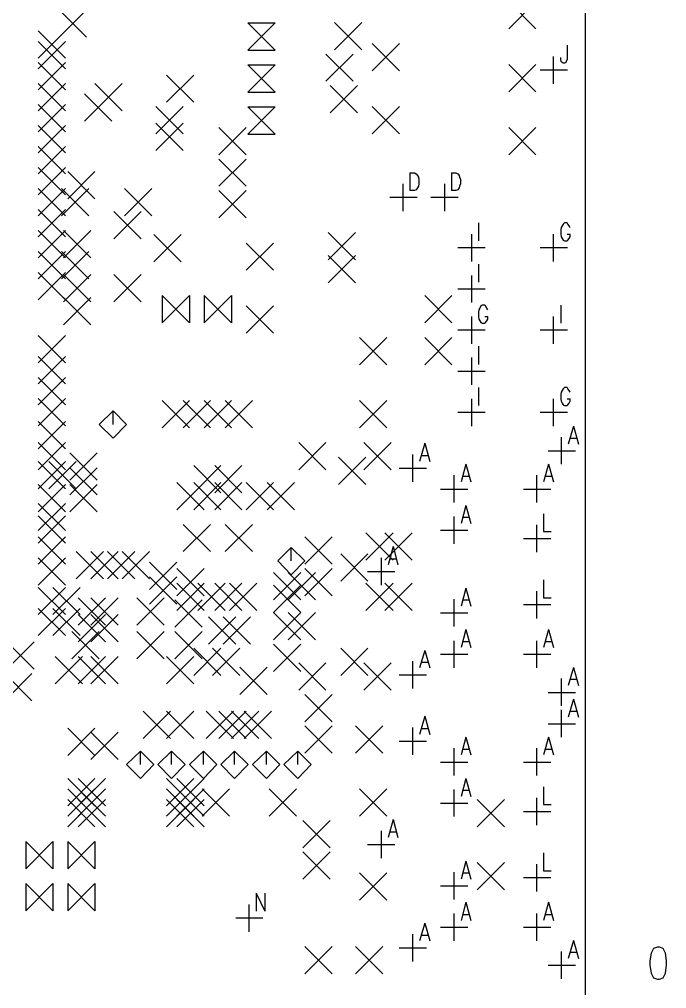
# Model space of a CAD drawing. Extents: x 11.9 to 28.1, y 10.8 to 21.2.
# Drawn here: x 22.1 to 23.641, y 15.073 to 17.38 of the extents above; entities that cross this region are included whole.
import ezdxf

# ---------------------------------------------------------------- set-up
doc = ezdxf.new("R2010")
doc.units = 0
doc.header["$MEASUREMENT"] = 0
doc.layers.add('LAYNR1', color=2, linetype='Continuous')

msp = doc.modelspace()

# ---------------------------------------------------------------- linework, layer by layer
at = {"layer": 'LAYNR1', "color": 7}
for points in [[(23.448, 14.641), (23.448, 20.041)], [(22.195, 17.338), (22.26, 17.403)], [(22.195, 17.403), (22.26, 17.338)], [(23.265, 17.358), (23.33, 17.423)], [(23.265, 17.423), (23.33, 17.358)], [(22.709, 17.307), (22.644, 17.372)], [(22.644, 17.372), (22.709, 17.372)], [(22.709, 17.372), (22.644, 17.307)], [(22.85, 17.308), (22.915, 17.373)], [(22.85, 17.373), (22.915, 17.308)], [(22.145, 17.288), (22.21, 17.353)], [(22.145, 17.353), (22.21, 17.288)], [(22.145, 17.263), (22.21, 17.328)], [(22.145, 17.328), (22.21, 17.263)], [(22.94, 17.258), (23.005, 17.323)], [(22.94, 17.323), (23.005, 17.258)], [(23.404, 17.319), (23.404, 17.286), (23.402, 17.28), (23.401, 17.278), (23.398, 17.276)], [(22.644, 17.307), (22.709, 17.307)], [(22.83, 17.233), (22.895, 17.298)], [(22.83, 17.298), (22.895, 17.233)], [(23.372, 17.227), (23.372, 17.292)], [(23.395, 17.276), (23.392, 17.278), (23.39, 17.28), (23.389, 17.286), (23.389, 17.29)], [(22.145, 17.213), (22.21, 17.278)], [(22.145, 17.278), (22.21, 17.213)], [(22.709, 17.207), (22.644, 17.272)], [(22.644, 17.272), (22.709, 17.272)], [(22.709, 17.272), (22.644, 17.207)], [(23.265, 17.208), (23.33, 17.273)], [(23.265, 17.273), (23.33, 17.208)], [(23.398, 17.276), (23.395, 17.276)], [(22.45, 17.183), (22.515, 17.248)], [(22.45, 17.248), (22.515, 17.183)], [(23.34, 17.26), (23.405, 17.26)], [(22.145, 17.163), (22.21, 17.228)], [(22.145, 17.228), (22.21, 17.163)], [(22.28, 17.163), (22.345, 17.228)], [(22.28, 17.228), (22.345, 17.163)], [(22.84, 17.158), (22.905, 17.223)], [(22.84, 17.223), (22.905, 17.158)], [(22.255, 17.138), (22.32, 17.203)], [(22.255, 17.203), (22.32, 17.138)], [(22.644, 17.207), (22.709, 17.207)], [(22.145, 17.113), (22.21, 17.178)], [(22.145, 17.178), (22.21, 17.113)], [(22.425, 17.108), (22.49, 17.173)], [(22.425, 17.173), (22.49, 17.108)], [(22.709, 17.107), (22.644, 17.172)], [(22.644, 17.172), (22.709, 17.172)], [(22.709, 17.172), (22.644, 17.107)], [(22.94, 17.108), (23.005, 17.173)], [(22.94, 17.173), (23.005, 17.108)], [(22.145, 17.063), (22.21, 17.128)], [(22.145, 17.128), (22.21, 17.063)], [(22.425, 17.068), (22.49, 17.133)], [(22.425, 17.133), (22.49, 17.068)], [(22.575, 17.058), (22.64, 17.123)], [(22.575, 17.123), (22.64, 17.058)], [(22.644, 17.107), (22.709, 17.107)], [(23.265, 17.058), (23.33, 17.123)], [(23.265, 17.123), (23.33, 17.058)], [(22.145, 17.013), (22.21, 17.078)], [(22.145, 17.078), (22.21, 17.013)], [(22.575, 16.983), (22.64, 17.048)], [(22.575, 17.048), (22.64, 16.983)], [(22.145, 16.963), (22.21, 17.028)], [(22.145, 17.028), (22.21, 16.963)], [(22.215, 16.953), (22.28, 17.018)], [(22.215, 17.018), (22.28, 16.953)], [(23.03, 17.015), (23.03, 16.973)], [(23.03, 17.015), (23.041, 17.015), (23.045, 17.013), (23.048, 17.009), (23.05, 17.005)], [(23.129, 17.015), (23.129, 16.973)], [(23.129, 17.015), (23.139, 17.015), (23.144, 17.013), (23.147, 17.009), (23.148, 17.005)], [(23.014, 16.924), (23.014, 16.989)], [(23.051, 16.989), (23.05, 16.983), (23.048, 16.979), (23.045, 16.975), (23.041, 16.973)], [(23.05, 17.005), (23.051, 16.999), (23.051, 16.989)], [(23.113, 16.924), (23.113, 16.989)], [(23.15, 16.989), (23.148, 16.983), (23.147, 16.979), (23.144, 16.975), (23.139, 16.973)], [(23.148, 17.005), (23.15, 16.999), (23.15, 16.989)], [(22.145, 16.913), (22.21, 16.978)], [(22.145, 16.978), (22.21, 16.913)], [(22.2, 16.913), (22.265, 16.978)], [(22.2, 16.978), (22.265, 16.913)], [(22.35, 16.913), (22.415, 16.978)], [(22.35, 16.978), (22.415, 16.913)], [(22.575, 16.908), (22.64, 16.973)], [(22.575, 16.973), (22.64, 16.908)], [(23.041, 16.973), (23.03, 16.973)], [(23.139, 16.973), (23.129, 16.973)], [(22.982, 16.957), (23.047, 16.957)], [(23.08, 16.957), (23.145, 16.957)], [(22.145, 16.863), (22.21, 16.928)], [(22.145, 16.928), (22.21, 16.863)], [(22.325, 16.858), (22.39, 16.923)], [(22.325, 16.923), (22.39, 16.858)], [(23.193, 16.896), (23.193, 16.853)], [(23.411, 16.885), (23.409, 16.889), (23.406, 16.893), (23.404, 16.896), (23.398, 16.896), (23.395, 16.893), (23.392, 16.889), (23.39, 16.885)], [(22.145, 16.813), (22.21, 16.878)], [(22.145, 16.878), (22.21, 16.813)], [(22.205, 16.813), (22.27, 16.878)], [(22.205, 16.878), (22.27, 16.813)], [(22.835, 16.808), (22.9, 16.873)], [(22.835, 16.873), (22.9, 16.808)], [(23.39, 16.885), (23.389, 16.879), (23.389, 16.869)], [(22.42, 16.803), (22.485, 16.868)], [(22.42, 16.868), (22.485, 16.803)], [(23.177, 16.804), (23.177, 16.869)], [(23.372, 16.804), (23.372, 16.869)], [(23.389, 16.869), (23.39, 16.863), (23.392, 16.859), (23.395, 16.855), (23.398, 16.853)], [(23.398, 16.853), (23.404, 16.853)], [(23.404, 16.853), (23.406, 16.855), (23.409, 16.859), (23.411, 16.863), (23.411, 16.869)], [(23.404, 16.869), (23.411, 16.869)], [(22.145, 16.763), (22.21, 16.828)], [(22.145, 16.828), (22.21, 16.763)], [(22.2, 16.763), (22.265, 16.828)], [(22.2, 16.828), (22.265, 16.763)], [(22.64, 16.783), (22.705, 16.848)], [(22.64, 16.848), (22.705, 16.783)], [(23.144, 16.837), (23.209, 16.837)], [(23.34, 16.837), (23.405, 16.837)], [(22.835, 16.753), (22.9, 16.818)], [(22.835, 16.818), (22.9, 16.753)], [(23.193, 16.798), (23.193, 16.755)], [(22.145, 16.713), (22.21, 16.778)], [(22.145, 16.778), (22.21, 16.713)], [(22.205, 16.708), (22.27, 16.773)], [(22.205, 16.773), (22.27, 16.708)], [(22.325, 16.708), (22.39, 16.773)], [(22.325, 16.773), (22.39, 16.708)], [(23.177, 16.706), (23.177, 16.771)], [(23.144, 16.739), (23.209, 16.739)], [(22.205, 16.653), (22.27, 16.718)], [(22.205, 16.718), (22.27, 16.653)], [(22.44, 16.658), (22.505, 16.723)], [(22.505, 16.658), (22.44, 16.723)], [(22.44, 16.723), (22.44, 16.658)], [(22.505, 16.723), (22.505, 16.658)], [(22.54, 16.658), (22.605, 16.723)], [(22.605, 16.658), (22.54, 16.723)], [(22.54, 16.723), (22.54, 16.658)], [(22.605, 16.723), (22.605, 16.658)], [(23.065, 16.658), (23.13, 16.723)], [(23.065, 16.723), (23.13, 16.658)], [(22.64, 16.633), (22.705, 16.698)], [(22.64, 16.698), (22.705, 16.633)], [(23.194, 16.689), (23.193, 16.683), (23.193, 16.673)], [(23.215, 16.689), (23.213, 16.693), (23.21, 16.698), (23.208, 16.7), (23.202, 16.7), (23.199, 16.698), (23.196, 16.693), (23.194, 16.689)], [(23.389, 16.7), (23.389, 16.657)], [(23.177, 16.608), (23.177, 16.673)], [(23.193, 16.673), (23.194, 16.667), (23.196, 16.663), (23.199, 16.659), (23.202, 16.657)], [(23.208, 16.657), (23.21, 16.659), (23.213, 16.663), (23.215, 16.667), (23.215, 16.673)], [(23.208, 16.673), (23.215, 16.673)], [(23.372, 16.608), (23.372, 16.673)], [(23.144, 16.641), (23.209, 16.641)], [(23.202, 16.657), (23.208, 16.657)], [(23.34, 16.641), (23.405, 16.641)], [(22.145, 16.563), (22.21, 16.628)], [(22.145, 16.628), (22.21, 16.563)], [(22.91, 16.558), (22.975, 16.623)], [(22.91, 16.623), (22.975, 16.558)], [(23.065, 16.558), (23.13, 16.623)], [(23.065, 16.623), (23.13, 16.558)], [(23.193, 16.602), (23.193, 16.559)], [(22.145, 16.513), (22.21, 16.578)], [(22.145, 16.578), (22.21, 16.513)], [(23.177, 16.51), (23.177, 16.575)], [(22.145, 16.463), (22.21, 16.528)], [(22.145, 16.528), (22.21, 16.463)], [(23.144, 16.543), (23.209, 16.543)], [(23.193, 16.504), (23.193, 16.461)], [(23.411, 16.493), (23.409, 16.497), (23.406, 16.501), (23.404, 16.504), (23.398, 16.504), (23.395, 16.501), (23.392, 16.497), (23.39, 16.493)], [(23.39, 16.493), (23.389, 16.487), (23.389, 16.477)], [(22.145, 16.413), (22.21, 16.478)], [(22.145, 16.478), (22.21, 16.413)], [(22.44, 16.408), (22.505, 16.473)], [(22.44, 16.473), (22.505, 16.408)], [(22.49, 16.408), (22.555, 16.473)], [(22.49, 16.473), (22.555, 16.408)], [(22.54, 16.408), (22.605, 16.473)], [(22.54, 16.473), (22.605, 16.408)], [(22.59, 16.408), (22.655, 16.473)], [(22.59, 16.473), (22.655, 16.408)], [(22.91, 16.408), (22.975, 16.473)], [(22.91, 16.473), (22.975, 16.408)], [(23.177, 16.412), (23.177, 16.477)], [(23.372, 16.412), (23.372, 16.477)], [(23.389, 16.477), (23.39, 16.471), (23.392, 16.467), (23.395, 16.463), (23.398, 16.461)], [(23.398, 16.461), (23.404, 16.461)], [(23.404, 16.461), (23.406, 16.463), (23.409, 16.467), (23.411, 16.471), (23.411, 16.477)], [(23.404, 16.477), (23.411, 16.477)], [(22.323, 16.448), (22.29, 16.416)], [(22.355, 16.416), (22.323, 16.448)], [(22.323, 16.416), (22.323, 16.448)], [(23.144, 16.445), (23.209, 16.445)], [(23.34, 16.445), (23.405, 16.445)], [(22.145, 16.358), (22.21, 16.423)], [(22.145, 16.423), (22.21, 16.358)], [(22.29, 16.416), (22.323, 16.383)], [(22.323, 16.383), (22.355, 16.416)], [(23.419, 16.412), (23.407, 16.369)], [(23.419, 16.412), (23.431, 16.369)], [(22.145, 16.308), (22.21, 16.373)], [(22.145, 16.373), (22.21, 16.308)], [(22.765, 16.308), (22.83, 16.373)], [(22.765, 16.373), (22.83, 16.308)], [(22.92, 16.308), (22.985, 16.373)], [(22.92, 16.373), (22.985, 16.308)], [(23.065, 16.371), (23.053, 16.328)], [(23.065, 16.371), (23.077, 16.328)], [(23.391, 16.321), (23.391, 16.386)], [(23.412, 16.383), (23.427, 16.383)], [(22.22, 16.283), (22.285, 16.348)], [(22.22, 16.348), (22.285, 16.283)], [(23.037, 16.279), (23.037, 16.344)], [(23.058, 16.342), (23.072, 16.342)], [(23.359, 16.353), (23.424, 16.353)], [(22.145, 16.263), (22.21, 16.328)], [(22.145, 16.328), (22.21, 16.263)], [(22.17, 16.263), (22.235, 16.328)], [(22.17, 16.328), (22.235, 16.263)], [(22.515, 16.253), (22.58, 16.318)], [(22.515, 16.318), (22.58, 16.253)], [(22.565, 16.253), (22.63, 16.318)], [(22.565, 16.318), (22.63, 16.253)], [(22.86, 16.273), (22.925, 16.338)], [(22.86, 16.338), (22.925, 16.273)], [(23.163, 16.321), (23.152, 16.279)], [(23.163, 16.321), (23.175, 16.279)], [(23.36, 16.321), (23.348, 16.279)], [(23.36, 16.321), (23.372, 16.279)], [(22.22, 16.248), (22.285, 16.313)], [(22.22, 16.313), (22.285, 16.248)], [(23.004, 16.312), (23.069, 16.312)], [(23.135, 16.23), (23.135, 16.295)], [(23.332, 16.23), (23.332, 16.295)], [(22.145, 16.208), (22.21, 16.273)], [(22.145, 16.273), (22.21, 16.208)], [(22.22, 16.208), (22.285, 16.273)], [(22.22, 16.273), (22.285, 16.208)], [(22.475, 16.213), (22.54, 16.278)], [(22.475, 16.278), (22.54, 16.213)], [(22.515, 16.213), (22.58, 16.278)], [(22.515, 16.278), (22.58, 16.213)], [(22.565, 16.213), (22.63, 16.278)], [(22.565, 16.278), (22.63, 16.213)], [(22.64, 16.213), (22.705, 16.278)], [(22.64, 16.278), (22.705, 16.213)], [(22.69, 16.213), (22.755, 16.278)], [(22.69, 16.278), (22.755, 16.213)], [(23.156, 16.293), (23.171, 16.293)], [(23.353, 16.293), (23.368, 16.293)], [(23.103, 16.262), (23.168, 16.262)], [(23.3, 16.262), (23.365, 16.262)], [(22.145, 16.163), (22.21, 16.228)], [(22.145, 16.228), (22.21, 16.163)], [(23.163, 16.223), (23.152, 16.18)], [(23.163, 16.223), (23.175, 16.18)], [(23.348, 16.203), (23.348, 16.161)], [(22.145, 16.133), (22.21, 16.198)], [(22.145, 16.198), (22.21, 16.133)], [(23.135, 16.132), (23.135, 16.197)], [(23.156, 16.195), (23.171, 16.195)], [(22.49, 16.113), (22.555, 16.178)], [(22.49, 16.178), (22.555, 16.113)], [(22.59, 16.113), (22.655, 16.178)], [(22.59, 16.178), (22.655, 16.113)], [(22.925, 16.093), (22.99, 16.158)], [(22.925, 16.158), (22.99, 16.093)], [(22.97, 16.093), (23.035, 16.158)], [(22.97, 16.158), (23.035, 16.093)], [(23.103, 16.164), (23.168, 16.164)], [(23.332, 16.112), (23.332, 16.177)], [(23.348, 16.161), (23.366, 16.161)], [(22.145, 16.083), (22.21, 16.148)], [(22.145, 16.148), (22.21, 16.083)], [(22.78, 16.083), (22.845, 16.148)], [(22.78, 16.148), (22.845, 16.083)], [(23.3, 16.144), (23.365, 16.144)], [(22.235, 16.048), (22.3, 16.113)], [(22.235, 16.113), (22.3, 16.048)], [(22.27, 16.048), (22.335, 16.113)], [(22.27, 16.113), (22.335, 16.048)], [(22.31, 16.048), (22.375, 16.113)], [(22.31, 16.113), (22.375, 16.048)], [(22.345, 16.048), (22.41, 16.113)], [(22.345, 16.113), (22.41, 16.048)], [(22.747, 16.123), (22.715, 16.091)], [(22.78, 16.091), (22.747, 16.123)], [(22.747, 16.091), (22.747, 16.123)], [(22.99, 16.125), (22.978, 16.082)], [(22.99, 16.125), (23.001, 16.082)], [(22.145, 16.033), (22.21, 16.098)], [(22.145, 16.098), (22.21, 16.033)], [(22.41, 16.023), (22.475, 16.088)], [(22.41, 16.088), (22.475, 16.023)], [(22.715, 16.091), (22.747, 16.058)], [(22.747, 16.058), (22.78, 16.091)], [(22.865, 16.043), (22.93, 16.108)], [(22.865, 16.108), (22.93, 16.043)], [(22.962, 16.033), (22.962, 16.098)], [(22.982, 16.096), (22.997, 16.096)], [(22.475, 16.008), (22.54, 16.073)], [(22.475, 16.073), (22.54, 16.008)], [(22.78, 16.008), (22.845, 16.073)], [(22.78, 16.073), (22.845, 16.008)], [(22.929, 16.066), (22.994, 16.066)], [(22.41, 15.988), (22.475, 16.053)], [(22.41, 16.053), (22.475, 15.988)], [(22.705, 15.998), (22.77, 16.063)], [(22.705, 16.063), (22.77, 15.998)], [(22.74, 15.998), (22.805, 16.063)], [(22.74, 16.063), (22.805, 15.998)], [(23.348, 16.046), (23.348, 16.003)], [(22.145, 15.963), (22.21, 16.028)], [(22.145, 16.028), (22.21, 15.963)], [(22.18, 15.963), (22.245, 16.028)], [(22.18, 16.028), (22.245, 15.963)], [(22.475, 15.973), (22.54, 16.038)], [(22.475, 16.038), (22.54, 15.973)], [(22.525, 15.973), (22.59, 16.038)], [(22.525, 16.038), (22.59, 15.973)], [(22.565, 15.973), (22.63, 16.038)], [(22.565, 16.038), (22.63, 15.973)], [(22.6, 15.973), (22.665, 16.038)], [(22.6, 16.038), (22.665, 15.973)], [(22.705, 15.968), (22.77, 16.033)], [(22.705, 16.033), (22.77, 15.968)], [(22.925, 15.973), (22.99, 16.038)], [(22.925, 16.038), (22.99, 15.973)], [(22.97, 15.973), (23.035, 16.038)], [(22.97, 16.038), (23.035, 15.973)], [(23.163, 16.026), (23.152, 15.983)], [(23.163, 16.026), (23.175, 15.983)], [(23.332, 15.954), (23.332, 16.019)], [(22.24, 15.938), (22.305, 16.003)], [(22.24, 16.003), (22.305, 15.938)], [(22.27, 15.938), (22.335, 16.003)], [(22.27, 16.003), (22.335, 15.938)], [(22.38, 15.938), (22.445, 16.003)], [(22.38, 16.003), (22.445, 15.938)], [(22.47, 15.933), (22.535, 15.998)], [(22.47, 15.998), (22.535, 15.933)], [(23.135, 15.935), (23.135, 16)], [(23.156, 15.998), (23.171, 15.998)], [(23.348, 16.003), (23.366, 16.003)], [(22.145, 15.913), (22.21, 15.978)], [(22.145, 15.978), (22.21, 15.913)], [(22.18, 15.913), (22.245, 15.978)], [(22.18, 15.978), (22.245, 15.913)], [(23.3, 15.987), (23.365, 15.987)], [(22.24, 15.898), (22.305, 15.963)], [(22.24, 15.963), (22.305, 15.898)], [(22.27, 15.898), (22.335, 15.963)], [(22.27, 15.963), (22.335, 15.898)], [(22.55, 15.893), (22.615, 15.958)], [(22.55, 15.958), (22.615, 15.893)], [(22.585, 15.893), (22.65, 15.958)], [(22.585, 15.958), (22.65, 15.893)], [(22.705, 15.903), (22.77, 15.968)], [(22.705, 15.968), (22.77, 15.903)], [(22.74, 15.903), (22.805, 15.968)], [(22.74, 15.968), (22.805, 15.903)], [(23.103, 15.967), (23.168, 15.967)], [(23.163, 15.928), (23.152, 15.885)], [(23.163, 15.928), (23.175, 15.885)], [(23.36, 15.928), (23.348, 15.885)], [(23.36, 15.928), (23.372, 15.885)], [(22.225, 15.858), (22.29, 15.923)], [(22.225, 15.923), (22.29, 15.858)], [(22.38, 15.858), (22.445, 15.923)], [(22.38, 15.923), (22.445, 15.858)], [(22.47, 15.858), (22.535, 15.923)], [(22.47, 15.923), (22.535, 15.858)], [(22.07, 15.833), (22.135, 15.898)], [(22.07, 15.898), (22.135, 15.833)], [(22.515, 15.818), (22.58, 15.883)], [(22.515, 15.883), (22.58, 15.818)], [(22.56, 15.818), (22.625, 15.883)], [(22.56, 15.883), (22.625, 15.818)], [(22.705, 15.828), (22.77, 15.893)], [(22.705, 15.893), (22.77, 15.828)], [(22.865, 15.818), (22.93, 15.883)], [(22.865, 15.883), (22.93, 15.818)], [(23.135, 15.836), (23.135, 15.901)], [(23.156, 15.899), (23.171, 15.899)], [(23.332, 15.836), (23.332, 15.901)], [(23.353, 15.899), (23.368, 15.899)], [(22.185, 15.798), (22.25, 15.863)], [(22.185, 15.863), (22.25, 15.798)], [(22.24, 15.798), (22.305, 15.863)], [(22.24, 15.863), (22.305, 15.798)], [(22.27, 15.798), (22.335, 15.863)], [(22.27, 15.863), (22.335, 15.798)], [(22.45, 15.798), (22.515, 15.863)], [(22.45, 15.863), (22.515, 15.798)], [(23.065, 15.878), (23.053, 15.836)], [(23.065, 15.878), (23.077, 15.836)], [(23.103, 15.869), (23.168, 15.869)], [(23.3, 15.869), (23.365, 15.869)], [(22.625, 15.773), (22.69, 15.838)], [(22.625, 15.838), (22.69, 15.773)], [(22.765, 15.783), (22.83, 15.848)], [(22.765, 15.848), (22.83, 15.783)], [(22.92, 15.783), (22.985, 15.848)], [(22.92, 15.848), (22.985, 15.783)], [(23.037, 15.787), (23.037, 15.852)], [(23.058, 15.85), (23.072, 15.85)], [(23.419, 15.837), (23.407, 15.794)], [(23.419, 15.837), (23.431, 15.794)], [(22.065, 15.758), (22.13, 15.823)], [(22.065, 15.823), (22.13, 15.758)], [(23.004, 15.82), (23.069, 15.82)], [(23.391, 15.746), (23.391, 15.811)], [(23.412, 15.809), (23.427, 15.809)], [(22.78, 15.708), (22.845, 15.773)], [(22.78, 15.773), (22.845, 15.708)], [(23.359, 15.778), (23.424, 15.778)], [(23.419, 15.762), (23.407, 15.719)], [(23.419, 15.762), (23.431, 15.719)], [(22.395, 15.668), (22.46, 15.733)], [(22.395, 15.733), (22.46, 15.668)], [(22.45, 15.668), (22.515, 15.733)], [(22.45, 15.733), (22.515, 15.668)], [(22.545, 15.668), (22.61, 15.733)], [(22.545, 15.733), (22.61, 15.668)], [(22.575, 15.668), (22.64, 15.733)], [(22.575, 15.733), (22.64, 15.668)], [(22.605, 15.668), (22.67, 15.733)], [(22.605, 15.733), (22.67, 15.668)], [(22.635, 15.668), (22.7, 15.733)], [(22.635, 15.733), (22.7, 15.668)], [(23.065, 15.721), (23.053, 15.678)], [(23.065, 15.721), (23.077, 15.678)], [(23.391, 15.671), (23.391, 15.736)], [(23.412, 15.733), (23.427, 15.733)], [(22.78, 15.633), (22.845, 15.698)], [(22.78, 15.698), (22.845, 15.633)], [(22.9, 15.633), (22.965, 15.698)], [(22.9, 15.698), (22.965, 15.633)], [(23.359, 15.703), (23.424, 15.703)], [(22.215, 15.628), (22.28, 15.693)], [(22.215, 15.693), (22.28, 15.628)], [(22.27, 15.618), (22.335, 15.683)], [(22.27, 15.683), (22.335, 15.618)], [(23.037, 15.629), (23.037, 15.694)], [(23.058, 15.692), (23.072, 15.692)], [(23.004, 15.662), (23.069, 15.662)], [(23.163, 15.671), (23.152, 15.629)], [(23.163, 15.671), (23.175, 15.629)], [(23.36, 15.671), (23.348, 15.629)], [(23.36, 15.671), (23.372, 15.629)], [(22.388, 15.638), (22.355, 15.606)], [(22.42, 15.606), (22.388, 15.638)], [(22.388, 15.606), (22.388, 15.638)], [(22.462, 15.638), (22.43, 15.606)], [(22.495, 15.606), (22.462, 15.638)], [(22.462, 15.606), (22.462, 15.638)], [(22.538, 15.638), (22.505, 15.606)], [(22.57, 15.606), (22.538, 15.638)], [(22.538, 15.606), (22.538, 15.638)], [(22.612, 15.638), (22.58, 15.606)], [(22.645, 15.606), (22.612, 15.638)], [(22.612, 15.606), (22.612, 15.638)], [(22.688, 15.638), (22.655, 15.606)], [(22.72, 15.606), (22.688, 15.638)], [(22.688, 15.606), (22.688, 15.638)], [(22.763, 15.638), (22.73, 15.606)], [(22.795, 15.606), (22.763, 15.638)], [(22.763, 15.606), (22.763, 15.638)], [(23.135, 15.58), (23.135, 15.645)], [(23.156, 15.643), (23.171, 15.643)], [(23.332, 15.58), (23.332, 15.645)], [(23.353, 15.643), (23.368, 15.643)], [(22.355, 15.606), (22.388, 15.573)], [(22.388, 15.573), (22.42, 15.606)], [(22.43, 15.606), (22.462, 15.573)], [(22.462, 15.573), (22.495, 15.606)], [(22.505, 15.606), (22.538, 15.573)], [(22.538, 15.573), (22.57, 15.606)], [(22.58, 15.606), (22.612, 15.573)], [(22.612, 15.573), (22.645, 15.606)], [(22.655, 15.606), (22.688, 15.573)], [(22.688, 15.573), (22.72, 15.606)], [(22.73, 15.606), (22.763, 15.573)], [(22.763, 15.573), (22.795, 15.606)], [(23.103, 15.612), (23.168, 15.612)], [(23.3, 15.612), (23.365, 15.612)], [(22.215, 15.508), (22.28, 15.573)], [(22.215, 15.573), (22.28, 15.508)], [(22.24, 15.508), (22.305, 15.573)], [(22.24, 15.573), (22.305, 15.508)], [(22.45, 15.508), (22.515, 15.573)], [(22.45, 15.573), (22.515, 15.508)], [(22.475, 15.508), (22.54, 15.573)], [(22.475, 15.573), (22.54, 15.508)], [(23.163, 15.573), (23.152, 15.53)], [(23.163, 15.573), (23.175, 15.53)], [(22.215, 15.483), (22.28, 15.548)], [(22.215, 15.548), (22.28, 15.483)], [(22.24, 15.483), (22.305, 15.548)], [(22.24, 15.548), (22.305, 15.483)], [(22.45, 15.483), (22.515, 15.548)], [(22.45, 15.548), (22.515, 15.483)], [(22.475, 15.483), (22.54, 15.548)], [(22.475, 15.548), (22.54, 15.483)], [(22.535, 15.483), (22.6, 15.548)], [(22.535, 15.548), (22.6, 15.483)], [(22.695, 15.483), (22.76, 15.548)], [(22.695, 15.548), (22.76, 15.483)], [(22.91, 15.483), (22.975, 15.548)], [(22.91, 15.548), (22.975, 15.483)], [(23.135, 15.482), (23.135, 15.547)], [(23.156, 15.545), (23.171, 15.545)], [(23.348, 15.553), (23.348, 15.511)], [(22.215, 15.458), (22.28, 15.523)], [(22.215, 15.523), (22.28, 15.458)], [(22.24, 15.458), (22.305, 15.523)], [(22.24, 15.523), (22.305, 15.458)], [(22.45, 15.458), (22.515, 15.523)], [(22.45, 15.523), (22.515, 15.458)], [(22.475, 15.458), (22.54, 15.523)], [(22.475, 15.523), (22.54, 15.458)], [(23.103, 15.514), (23.168, 15.514)], [(23.19, 15.458), (23.255, 15.523)], [(23.19, 15.523), (23.255, 15.458)], [(23.332, 15.462), (23.332, 15.527)], [(23.348, 15.511), (23.366, 15.511)], [(23.3, 15.494), (23.365, 15.494)], [(22.775, 15.408), (22.84, 15.473)], [(22.775, 15.473), (22.84, 15.408)], [(22.99, 15.475), (22.978, 15.432)], [(22.99, 15.475), (23.001, 15.432)], [(22.962, 15.383), (22.962, 15.448)], [(22.982, 15.446), (22.997, 15.446)], [(22.115, 15.358), (22.18, 15.423)], [(22.18, 15.358), (22.115, 15.423)], [(22.115, 15.423), (22.115, 15.358)], [(22.18, 15.423), (22.18, 15.358)], [(22.215, 15.358), (22.28, 15.423)], [(22.28, 15.358), (22.215, 15.423)], [(22.215, 15.423), (22.215, 15.358)], [(22.28, 15.423), (22.28, 15.358)], [(22.775, 15.333), (22.84, 15.398)], [(22.775, 15.398), (22.84, 15.333)], [(22.929, 15.416), (22.994, 15.416)], [(23.348, 15.396), (23.348, 15.353)], [(23.163, 15.376), (23.152, 15.333)], [(23.163, 15.376), (23.175, 15.333)], [(23.19, 15.308), (23.255, 15.373)], [(23.19, 15.373), (23.255, 15.308)], [(23.135, 15.285), (23.135, 15.35)], [(23.332, 15.304), (23.332, 15.369)], [(23.348, 15.353), (23.366, 15.353)], [(22.91, 15.283), (22.975, 15.348)], [(22.91, 15.348), (22.975, 15.283)], [(23.156, 15.348), (23.171, 15.348)], [(23.3, 15.337), (23.365, 15.337)], [(22.115, 15.258), (22.18, 15.323)], [(22.18, 15.258), (22.115, 15.323)], [(22.115, 15.323), (22.115, 15.258)], [(22.18, 15.323), (22.18, 15.258)], [(22.215, 15.258), (22.28, 15.323)], [(22.28, 15.258), (22.215, 15.323)], [(22.215, 15.323), (22.215, 15.258)], [(22.28, 15.323), (22.28, 15.258)], [(23.103, 15.317), (23.168, 15.317)], [(22.664, 15.3), (22.664, 15.257)], [(22.664, 15.3), (22.684, 15.257)], [(22.684, 15.3), (22.684, 15.257)], [(22.647, 15.208), (22.647, 15.273)], [(23.163, 15.278), (23.152, 15.235)], [(23.163, 15.278), (23.175, 15.235)], [(23.36, 15.278), (23.348, 15.235)], [(23.36, 15.278), (23.372, 15.235)], [(22.615, 15.241), (22.68, 15.241)], [(23.135, 15.186), (23.135, 15.251)], [(23.156, 15.249), (23.171, 15.249)], [(23.332, 15.186), (23.332, 15.251)], [(23.353, 15.249), (23.368, 15.249)], [(23.065, 15.228), (23.053, 15.186)], [(23.065, 15.228), (23.077, 15.186)], [(23.103, 15.219), (23.168, 15.219)], [(23.3, 15.219), (23.365, 15.219)], [(23.037, 15.137), (23.037, 15.202)], [(23.058, 15.2), (23.072, 15.2)], [(23.419, 15.187), (23.407, 15.144)], [(23.419, 15.187), (23.431, 15.144)], [(22.78, 15.108), (22.845, 15.173)], [(22.78, 15.173), (22.845, 15.108)], [(22.9, 15.108), (22.965, 15.173)], [(22.9, 15.173), (22.965, 15.108)], [(23.004, 15.17), (23.069, 15.17)], [(23.619, 15.171), (23.61, 15.168), (23.604, 15.157), (23.601, 15.139), (23.601, 15.128), (23.604, 15.109), (23.61, 15.098), (23.619, 15.095)], [(23.624, 15.095), (23.633, 15.098), (23.638, 15.109), (23.641, 15.128), (23.641, 15.139), (23.638, 15.157), (23.633, 15.168), (23.624, 15.171), (23.619, 15.171)], [(23.391, 15.096), (23.391, 15.161)], [(23.412, 15.159), (23.427, 15.159)], [(23.359, 15.128), (23.424, 15.128)], [(23.619, 15.095), (23.624, 15.095)]]:
    msp.add_lwpolyline(points, dxfattribs=at)

doc.saveas('drawing.dxf')
